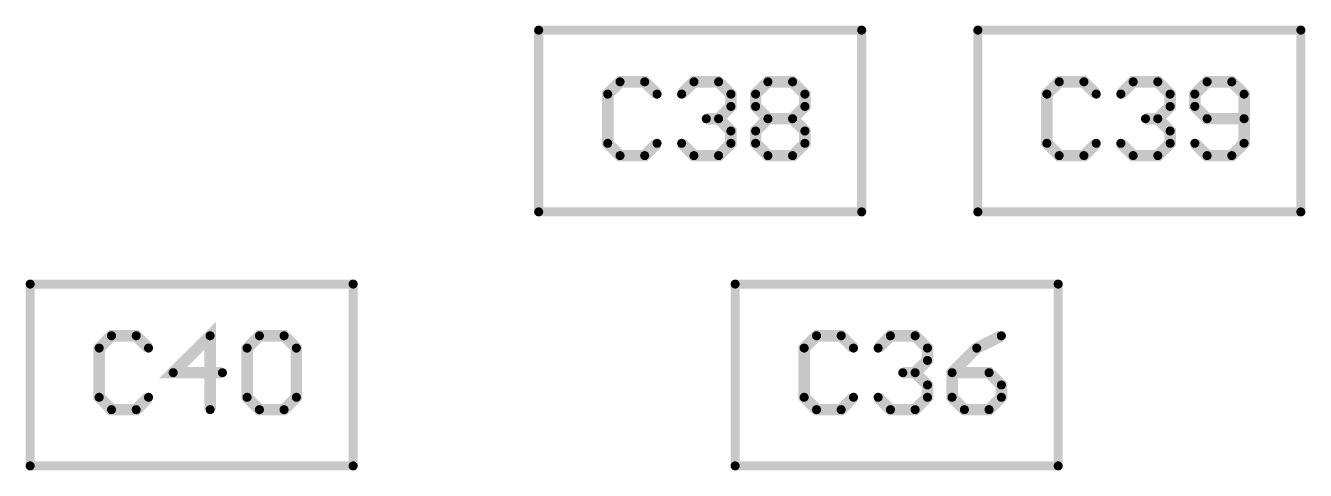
# Model space of a CAD drawing. Extents: x -4.2 to 14.8, y -3.5 to 8.8.
# Drawn here: x 0.000668 to 0.001222, y 0.003129 to 0.003321 of the extents above; entities that cross this region are included whole.
import ezdxf

# ---------------------------------------------------------------- set-up
doc = ezdxf.new("R2010")
doc.units = 0
doc.layers.add('2D_LINE_00', color=1, linetype='CONTINUOUS')

# ---------------------------------------------------------------- blocks, each defined once
blk = doc.blocks.new('SMOOTH_0$000003937')
at = {"const_width": 0.00000197}
blk.add_lwpolyline([(-0.00000097, 0, 1), (0.00000097, 0, 1)], format="xyb", close=True, dxfattribs=at)
blk = doc.blocks.new('DRAWING_889')
at = {"layer": '2D_LINE_00', "const_width": 0.00000394}
blk.add_lwpolyline([(0, 0), (0, 0.00007874)], dxfattribs=at)
at = {"layer": '2D_LINE_00'}
for p in [(0, 0.00007874), (0, 0)]:
    blk.add_blockref('SMOOTH_0$000003937', p, dxfattribs=at)
blk = doc.blocks.new('DRAWING_890')
at = {"layer": '2D_LINE_00', "const_width": 0.00000394}
blk.add_lwpolyline([(0, 0), (0.00013974, 0)], dxfattribs=at)
at = {"layer": '2D_LINE_00'}
for p in [(0, 0), (0.00013974, 0)]:
    blk.add_blockref('SMOOTH_0$000003937', p, dxfattribs=at)
blk = doc.blocks.new('DRAWING_891')
at = {"layer": '2D_LINE_00', "const_width": 0.00000394}
blk.add_lwpolyline([(0, 0), (0.00013974, 0)], dxfattribs=at)
at = {"layer": '2D_LINE_00'}
for p in [(0, 0), (0.00013974, 0)]:
    blk.add_blockref('SMOOTH_0$000003937', p, dxfattribs=at)
blk = doc.blocks.new('DRAWING_892')
at = {"layer": '2D_LINE_00', "const_width": 0.00000394}
blk.add_lwpolyline([(0, 0), (0, 0.00007874)], dxfattribs=at)
at = {"layer": '2D_LINE_00'}
for p in [(0, 0.00007874), (0, 0)]:
    blk.add_blockref('SMOOTH_0$000003937', p, dxfattribs=at)
blk = doc.blocks.new('DRAWING_1108')
at = {"layer": '2D_LINE_00', "const_width": 0.00000394}
blk.add_lwpolyline([(0, 0), (0, 0.00007874)], dxfattribs=at)
at = {"layer": '2D_LINE_00'}
for p in [(0, 0.00007874), (0, 0)]:
    blk.add_blockref('SMOOTH_0$000003937', p, dxfattribs=at)
blk = doc.blocks.new('DRAWING_1109')
at = {"layer": '2D_LINE_00', "const_width": 0.00000394}
blk.add_lwpolyline([(0, 0), (0.00013974, 0)], dxfattribs=at)
at = {"layer": '2D_LINE_00'}
for p in [(0, 0), (0.00013974, 0)]:
    blk.add_blockref('SMOOTH_0$000003937', p, dxfattribs=at)
blk = doc.blocks.new('DRAWING_1110')
at = {"layer": '2D_LINE_00', "const_width": 0.00000394}
blk.add_lwpolyline([(0, 0), (0.00013974, 0)], dxfattribs=at)
at = {"layer": '2D_LINE_00'}
for p in [(0, 0), (0.00013974, 0)]:
    blk.add_blockref('SMOOTH_0$000003937', p, dxfattribs=at)
blk = doc.blocks.new('DRAWING_1111')
at = {"layer": '2D_LINE_00', "const_width": 0.00000394}
blk.add_lwpolyline([(0, 0), (0, 0.00007874)], dxfattribs=at)
at = {"layer": '2D_LINE_00'}
for p in [(0, 0.00007874), (0, 0)]:
    blk.add_blockref('SMOOTH_0$000003937', p, dxfattribs=at)
blk = doc.blocks.new('DRAWING_1112')
at = {"layer": '2D_LINE_00', "const_width": 0.00000394}
blk.add_lwpolyline([(0, 0), (0, 0.00007874)], dxfattribs=at)
at = {"layer": '2D_LINE_00'}
for p in [(0, 0.00007874), (0, 0)]:
    blk.add_blockref('SMOOTH_0$000003937', p, dxfattribs=at)
blk = doc.blocks.new('DRAWING_1113')
at = {"layer": '2D_LINE_00', "const_width": 0.00000394}
blk.add_lwpolyline([(0, 0), (0.00013974, 0)], dxfattribs=at)
at = {"layer": '2D_LINE_00'}
for p in [(0, 0), (0.00013974, 0)]:
    blk.add_blockref('SMOOTH_0$000003937', p, dxfattribs=at)
blk = doc.blocks.new('DRAWING_1114')
at = {"layer": '2D_LINE_00', "const_width": 0.00000394}
blk.add_lwpolyline([(0, 0), (0.00013974, 0)], dxfattribs=at)
at = {"layer": '2D_LINE_00'}
for p in [(0, 0), (0.00013974, 0)]:
    blk.add_blockref('SMOOTH_0$000003937', p, dxfattribs=at)
blk = doc.blocks.new('DRAWING_1115')
at = {"layer": '2D_LINE_00', "const_width": 0.00000394}
blk.add_lwpolyline([(0, 0), (0, 0.00007874)], dxfattribs=at)
at = {"layer": '2D_LINE_00'}
for p in [(0, 0.00007874), (0, 0)]:
    blk.add_blockref('SMOOTH_0$000003937', p, dxfattribs=at)
blk = doc.blocks.new('DRAWING_1116')
at = {"layer": '2D_LINE_00', "const_width": 0.00000394}
blk.add_lwpolyline([(0, 0), (0, 0.00007874)], dxfattribs=at)
at = {"layer": '2D_LINE_00'}
for p in [(0, 0.00007874), (0, 0)]:
    blk.add_blockref('SMOOTH_0$000003937', p, dxfattribs=at)
blk = doc.blocks.new('DRAWING_1117')
at = {"layer": '2D_LINE_00', "const_width": 0.00000394}
blk.add_lwpolyline([(0, 0), (0.00013976, 0)], dxfattribs=at)
at = {"layer": '2D_LINE_00'}
for p in [(0, 0), (0.00013976, 0)]:
    blk.add_blockref('SMOOTH_0$000003937', p, dxfattribs=at)
blk = doc.blocks.new('DRAWING_1118')
at = {"layer": '2D_LINE_00', "const_width": 0.00000394}
blk.add_lwpolyline([(0, 0), (0.00013976, 0)], dxfattribs=at)
at = {"layer": '2D_LINE_00'}
for p in [(0, 0), (0.00013976, 0)]:
    blk.add_blockref('SMOOTH_0$000003937', p, dxfattribs=at)
blk = doc.blocks.new('DRAWING_1119')
at = {"layer": '2D_LINE_00', "const_width": 0.00000394}
blk.add_lwpolyline([(0, 0), (0, 0.00007874)], dxfattribs=at)
at = {"layer": '2D_LINE_00'}
for p in [(0, 0.00007874), (0, 0)]:
    blk.add_blockref('SMOOTH_0$000003937', p, dxfattribs=at)
blk = doc.blocks.new('DRAWING_2678')
at = {"layer": '2D_LINE_00', "const_width": 0.00000501}
blk.add_lwpolyline([(0, 0), (-0.00000533, 0.00000533), (-0.00001601, 0.00000533), (-0.00002134, 0), (-0.00002134, -0.00002131), (-0.00001601, -0.00002667), (-0.00000533, -0.00002667), (0, -0.00002131)], dxfattribs=at)
at = {"layer": '2D_LINE_00'}
for p in [(-0.00001601, 0.00000533), (-0.00000533, 0.00000533), (-0.00002134, 0), (0, 0), (-0.00002134, -0.00002131), (0, -0.00002131), (-0.00001601, -0.00002667), (-0.00000533, -0.00002667)]:
    blk.add_blockref('SMOOTH_0$000003937', p, dxfattribs=at)
blk = doc.blocks.new('DRAWING_2679')
at = {"layer": '2D_LINE_00', "const_width": 0.00000501}
blk.add_lwpolyline([(0, 0), (0, 0.00003199), (-0.00001598, 0.00001601), (0.00000533, 0.00001601)], dxfattribs=at)
at = {"layer": '2D_LINE_00'}
for p in [(0, 0.00003199), (-0.00001598, 0.00001601), (0.00000533, 0.00001601), (0, 0)]:
    blk.add_blockref('SMOOTH_0$000003937', p, dxfattribs=at)
blk = doc.blocks.new('DRAWING_2680')
at = {"layer": '2D_LINE_00', "const_width": 0.00000501}
blk.add_lwpolyline([(0, 0), (0.00000533, 0.00000533), (0.00001598, 0.00000533), (0.00002131, 0), (0.00002131, -0.00002131), (0.00001598, -0.00002667), (0.00000533, -0.00002667), (0, -0.00002131), (0, 0)], dxfattribs=at)
at = {"layer": '2D_LINE_00'}
for p in [(0.00000533, 0.00000533), (0.00001598, 0.00000533), (0, 0), (0, 0), (0.00002131, 0), (0, -0.00002131), (0.00002131, -0.00002131), (0.00000533, -0.00002667), (0.00001598, -0.00002667)]:
    blk.add_blockref('SMOOTH_0$000003937', p, dxfattribs=at)
blk = doc.blocks.new('DRAWING_2789')
at = {"layer": '2D_LINE_00', "const_width": 0.00000501}
blk.add_lwpolyline([(0, 0), (-0.00000535, 0.00000533), (-0.00001601, 0.00000533), (-0.00002134, 0), (-0.00002134, -0.00002131), (-0.00001601, -0.00002664), (-0.00000535, -0.00002664), (0, -0.00002131)], dxfattribs=at)
at = {"layer": '2D_LINE_00'}
for p in [(-0.00001601, 0.00000533), (-0.00000535, 0.00000533), (-0.00002134, 0), (0, 0), (-0.00002134, -0.00002131), (0, -0.00002131), (-0.00001601, -0.00002664), (-0.00000535, -0.00002664)]:
    blk.add_blockref('SMOOTH_0$000003937', p, dxfattribs=at)
blk = doc.blocks.new('DRAWING_2790')
at = {"layer": '2D_LINE_00', "const_width": 0.00000501}
blk.add_lwpolyline([(0, 0), (0.00000533, 0.00000533), (0.00001598, 0.00000533), (0.00002131, 0), (0.00002131, -0.00000533), (0.00001598, -0.00001066), (0.00001066, -0.00001066), (0.00001598, -0.00001066), (0.00002131, -0.00001598), (0.00002131, -0.00002131), (0.00001598, -0.00002664), (0.00000533, -0.00002664), (0, -0.00002131)], dxfattribs=at)
at = {"layer": '2D_LINE_00'}
for p in [(0.00000533, 0.00000533), (0.00001598, 0.00000533), (0, 0), (0.00002131, 0), (0.00002131, -0.00000533), (0.00001066, -0.00001066), (0.00001598, -0.00001066), (0.00001598, -0.00001066), (0.00002131, -0.00001598), (0, -0.00002131), (0.00002131, -0.00002131), (0.00000533, -0.00002664), (0.00001598, -0.00002664)]:
    blk.add_blockref('SMOOTH_0$000003937', p, dxfattribs=at)
blk = doc.blocks.new('DRAWING_2791')
at = {"layer": '2D_LINE_00', "const_width": 0.00000501}
blk.add_lwpolyline([(0, 0), (0.00000533, 0.00000533), (0.00001598, 0.00000533), (0.00002131, 0), (0.00002131, -0.00000533), (0.00001598, -0.00001066), (0.00002131, -0.00001598), (0.00002131, -0.00002131), (0.00001598, -0.00002664), (0.00000533, -0.00002664), (0, -0.00002131), (0, -0.00001598), (0.00000533, -0.00001066), (0, -0.00000533), (0, 0)], dxfattribs=at)
at = {"layer": '2D_LINE_00'}
for p in [(0.00000533, 0.00000533), (0.00001598, 0.00000533), (0, 0), (0, 0), (0.00002131, 0), (0, -0.00000533), (0.00002131, -0.00000533), (0.00000533, -0.00001066), (0.00001598, -0.00001066), (0, -0.00001598), (0.00002131, -0.00001598), (0, -0.00002131), (0.00002131, -0.00002131), (0.00000533, -0.00002664), (0.00001598, -0.00002664)]:
    blk.add_blockref('SMOOTH_0$000003937', p, dxfattribs=at)
blk = doc.blocks.new('DRAWING_2792')
at = {"layer": '2D_LINE_00', "const_width": 0.00000501}
blk.add_lwpolyline([(0, 0), (0.00001066, 0)], dxfattribs=at)
at = {"layer": '2D_LINE_00'}
for p in [(0, 0), (0.00001066, 0)]:
    blk.add_blockref('SMOOTH_0$000003937', p, dxfattribs=at)
blk = doc.blocks.new('DRAWING_2793')
at = {"layer": '2D_LINE_00', "const_width": 0.00000501}
blk.add_lwpolyline([(0, 0), (-0.00000533, 0.00000533), (-0.00001601, 0.00000533), (-0.00002134, 0), (-0.00002134, -0.00002131), (-0.00001601, -0.00002664), (-0.00000533, -0.00002664), (0, -0.00002131)], dxfattribs=at)
at = {"layer": '2D_LINE_00'}
for p in [(-0.00001601, 0.00000533), (-0.00000533, 0.00000533), (-0.00002134, 0), (0, 0), (-0.00002134, -0.00002131), (0, -0.00002131), (-0.00001601, -0.00002664), (-0.00000533, -0.00002664)]:
    blk.add_blockref('SMOOTH_0$000003937', p, dxfattribs=at)
blk = doc.blocks.new('DRAWING_2794')
at = {"layer": '2D_LINE_00', "const_width": 0.00000501}
blk.add_lwpolyline([(0, 0), (0.00000533, 0.00000533), (0.00001598, 0.00000533), (0.00002131, 0), (0.00002131, -0.00000533), (0.00001598, -0.00001066), (0.00001066, -0.00001066), (0.00001598, -0.00001066), (0.00002131, -0.00001598), (0.00002131, -0.00002131), (0.00001598, -0.00002664), (0.00000533, -0.00002664), (0, -0.00002131)], dxfattribs=at)
at = {"layer": '2D_LINE_00'}
for p in [(0.00000533, 0.00000533), (0.00001598, 0.00000533), (0, 0), (0.00002131, 0), (0.00002131, -0.00000533), (0.00001066, -0.00001066), (0.00001598, -0.00001066), (0.00001598, -0.00001066), (0.00002131, -0.00001598), (0, -0.00002131), (0.00002131, -0.00002131), (0.00000533, -0.00002664), (0.00001598, -0.00002664)]:
    blk.add_blockref('SMOOTH_0$000003937', p, dxfattribs=at)
blk = doc.blocks.new('DRAWING_2795')
at = {"layer": '2D_LINE_00', "const_width": 0.00000501}
blk.add_lwpolyline([(0, 0), (0.00000533, -0.00000533), (0.00001598, -0.00000533), (0.00002131, 0), (0.00002131, 0.00002131), (0.00001598, 0.00002664), (0.00000533, 0.00002664), (0, 0.00002131), (0, 0.00001598), (0.00000533, 0.00001066), (0.00002131, 0.00001066)], dxfattribs=at)
at = {"layer": '2D_LINE_00'}
for p in [(0.00000533, 0.00002664), (0.00001598, 0.00002664), (0, 0.00002131), (0.00002131, 0.00002131), (0, 0.00001598), (0.00000533, 0.00001066), (0.00002131, 0.00001066), (0, 0), (0.00002131, 0), (0.00000533, -0.00000533), (0.00001598, -0.00000533)]:
    blk.add_blockref('SMOOTH_0$000003937', p, dxfattribs=at)
blk = doc.blocks.new('DRAWING_2796')
at = {"layer": '2D_LINE_00', "const_width": 0.00000501}
blk.add_lwpolyline([(0, 0), (-0.00000533, 0.00000533), (-0.00001598, 0.00000533), (-0.00002134, 0), (-0.00002134, -0.00002131), (-0.00001598, -0.00002667), (-0.00000533, -0.00002667), (0, -0.00002131)], dxfattribs=at)
at = {"layer": '2D_LINE_00'}
for p in [(-0.00001598, 0.00000533), (-0.00000533, 0.00000533), (-0.00002134, 0), (0, 0), (-0.00002134, -0.00002131), (0, -0.00002131), (-0.00001598, -0.00002667), (-0.00000533, -0.00002667)]:
    blk.add_blockref('SMOOTH_0$000003937', p, dxfattribs=at)
blk = doc.blocks.new('DRAWING_2797')
at = {"layer": '2D_LINE_00', "const_width": 0.00000501}
blk.add_lwpolyline([(0, 0), (0.00000533, 0.00000533), (0.00001601, 0.00000533), (0.00002134, 0), (0.00002134, -0.00000533), (0.00001601, -0.00001066), (0.00001066, -0.00001066), (0.00001601, -0.00001066), (0.00002134, -0.00001598), (0.00002134, -0.00002131), (0.00001601, -0.00002667), (0.00000533, -0.00002667), (0, -0.00002131)], dxfattribs=at)
at = {"layer": '2D_LINE_00'}
for p in [(0.00000533, 0.00000533), (0.00001601, 0.00000533), (0, 0), (0.00002134, 0), (0.00002134, -0.00000533), (0.00001066, -0.00001066), (0.00001601, -0.00001066), (0.00001601, -0.00001066), (0.00002134, -0.00001598), (0, -0.00002131), (0.00002134, -0.00002131), (0.00000533, -0.00002667), (0.00001601, -0.00002667)]:
    blk.add_blockref('SMOOTH_0$000003937', p, dxfattribs=at)
blk = doc.blocks.new('DRAWING_2798')
at = {"layer": '2D_LINE_00', "const_width": 0.00000501}
blk.add_lwpolyline([(0, 0), (-0.00001068, -0.00000533), (-0.00002134, -0.00001598), (-0.00002134, -0.00002664), (-0.00001601, -0.00003199), (-0.00000535, -0.00003199), (0, -0.00002664), (0, -0.00002131), (-0.00000535, -0.00001598), (-0.00002134, -0.00001598)], dxfattribs=at)
at = {"layer": '2D_LINE_00'}
for p in [(0, 0), (-0.00001068, -0.00000533), (-0.00002134, -0.00001598), (-0.00002134, -0.00001598), (-0.00000535, -0.00001598), (0, -0.00002131), (-0.00002134, -0.00002664), (0, -0.00002664), (-0.00001601, -0.00003199), (-0.00000535, -0.00003199)]:
    blk.add_blockref('SMOOTH_0$000003937', p, dxfattribs=at)

msp = doc.modelspace()

# ---------------------------------------------------------------- block references
for name, p in [('DRAWING_1108', (0.00089013, 0.00324063)), ('DRAWING_1110', (0.00089013, 0.00331937)), ('DRAWING_1111', (0.00102987, 0.00324063)), ('DRAWING_1112', (0.00108013, 0.00324063)), ('DRAWING_1114', (0.00108013, 0.00331937)), ('DRAWING_1115', (0.00121987, 0.00324063)), ('DRAWING_2789', (0.00094134, 0.00329165)), ('DRAWING_2790', (0.00095199, 0.00329165)), ('DRAWING_2791', (0.00098399, 0.00329165)), ('DRAWING_2793', (0.00113134, 0.00329165)), ('DRAWING_2794', (0.00114199, 0.00329165)), ('DRAWING_2795', (0.00117399, 0.00327034)), ('DRAWING_2792', (0.00098932, 0.003281)), ('DRAWING_1109', (0.00089013, 0.00324063)), ('DRAWING_1113', (0.00108013, 0.00324063)), ('DRAWING_890', (0.00067013, 0.00320937)), ('DRAWING_892', (0.00067013, 0.00313063)), ('DRAWING_889', (0.00080987, 0.00313063)), ('DRAWING_1117', (0.00097512, 0.00320937)), ('DRAWING_1119', (0.00097512, 0.00313063)), ('DRAWING_1116', (0.00111488, 0.00313063)), ('DRAWING_2678', (0.00072134, 0.00318165)), ('DRAWING_2679', (0.00074798, 0.00315499)), ('DRAWING_2680', (0.00076399, 0.00318165)), ('DRAWING_2796', (0.00102633, 0.00318165)), ('DRAWING_2797', (0.00103698, 0.00318165)), ('DRAWING_2798', (0.00109031, 0.00318698)), ('DRAWING_891', (0.00067013, 0.00313063)), ('DRAWING_1118', (0.00097512, 0.00313063))]:
    msp.add_blockref(name, p)

doc.saveas('drawing.dxf')
